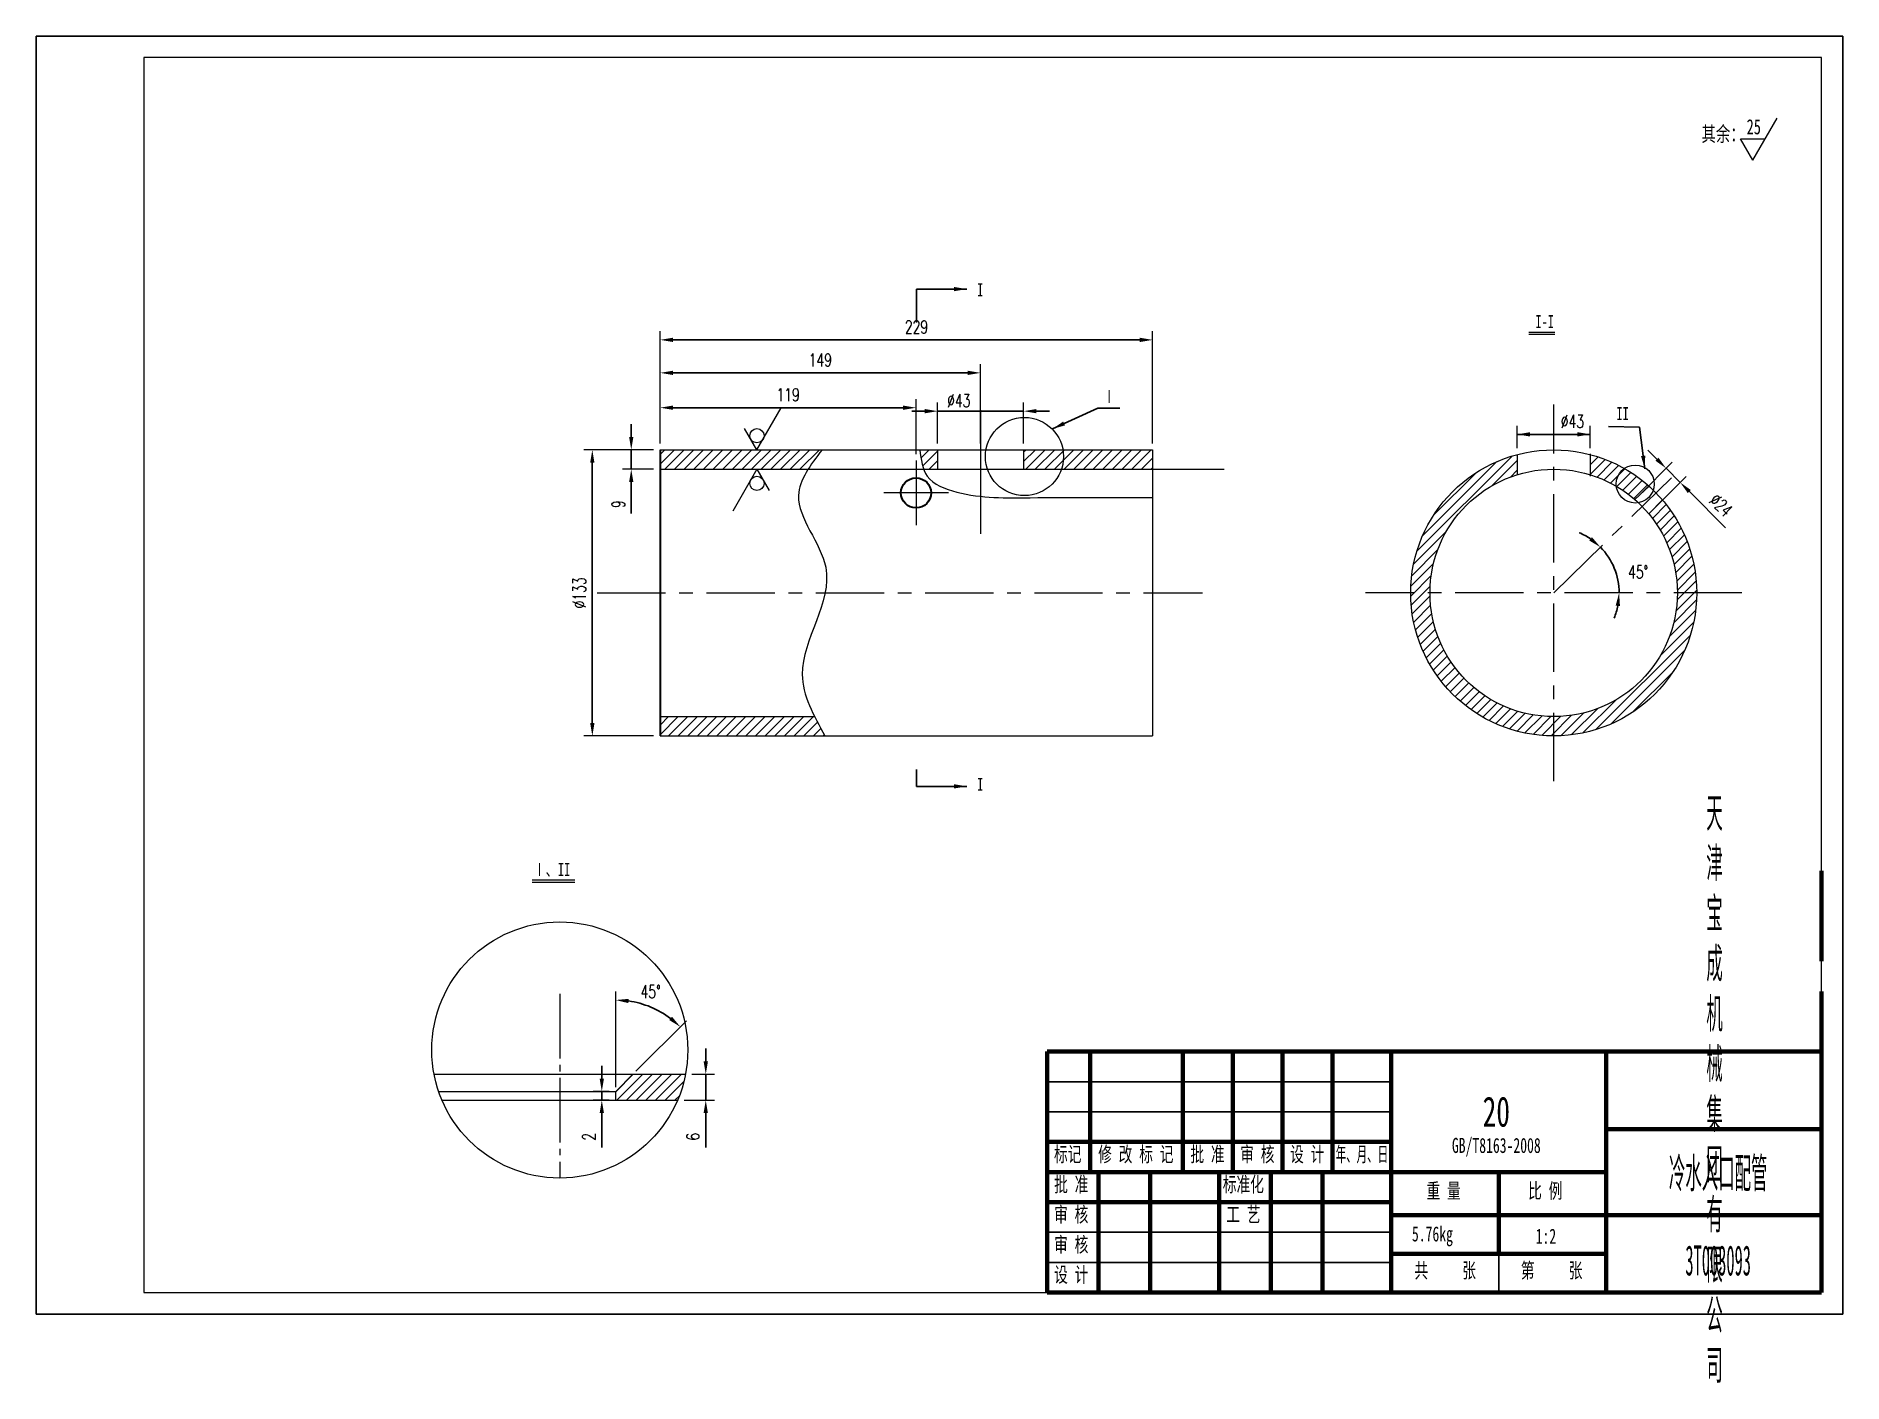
# Model space of a CAD drawing. Header units: millimetres. Extents: x 0 to 840, y -32 to 594.
import ezdxf

# ---------------------------------------------------------------- set-up
doc = ezdxf.new("R2010")
doc.units = ezdxf.units.MM
doc.header["$PDSIZE"] = -3
for name, pattern in [('CENTER', [50.8, 31.75, -6.35, 6.35, -6.35]), ('EB_DASH', [6, 3, -3]), ('EB_DASHDOT', [39, 30, -3, 3, -3])]:
    doc.linetypes.add(name, pattern=pattern)
doc.layers.get('0').update_dxf_attribs({"lineweight": 0})
for name, color, linetype, lineweight in [('CEN', 1, 'EB_DASHDOT', 15), ('中心线', 1, 'CENTER', 9), ('尺寸线', 4, 'Continuous', 9), ('标注线', 4, 'Continuous', 5), ('点划线', 1, 'EB_DASHDOT', 5), ('粗线', 7, 'Continuous', 15), ('虚线', 2, 'EB_DASH', 5)]:
    doc.layers.add(name, color=color, linetype=linetype, lineweight=lineweight)
doc.layers.add('边框', color=7, linetype='Continuous', plot=False)
doc.styles.get("Standard").update_dxf_attribs({"font": 'romans.shx', "width": 0.7, "height": 6})
doc.styles.add('TextStyle1', font='simfang_0.ttf', dxfattribs={"width": 0.510669})
doc.styles.add('UserTxtStyle4', font='simfang_0.ttf', dxfattribs={"width": 0.667})
doc.styles.add('机械', font='simfang_0.ttf', dxfattribs={"width": 0.4})
doc.styles.add('标准', font='simsun.ttc', dxfattribs={"width": 0.667})
doc.dimstyles.new('副本标准', dxfattribs={"dimscale": 2, "dimtxt": 3, "dimasz": 3, "dimexe": 2, "dimexo": 1, "dimgap": 1, "dimtad": 1, "dimtih": 1, "dimtoh": 1, "dimdec": 1, "dimzin": 12, "dimdsep": 46, "dimtxsty": 'Standard', "dimcen": 0, "dimdle": 6, "dimclrd": 256, "dimclre": 256, "dimclrt": 256, "dimadec": 1, "dimazin": 3, "dimtfac": 1, "dimtdec": 1, "dimtmove": 2, "dimatfit": 0, "dimfxl": 0, "dimtolj": 1, "dimtzin": 0, "dimlwe": -1, "dimarcsym": 0})
doc.dimstyles.new('标准', dxfattribs={"dimscale": 2, "dimtxt": 3, "dimasz": 3, "dimexe": 2, "dimexo": 1.5, "dimgap": 1.5, "dimtad": 1, "dimdec": 1, "dimzin": 12, "dimdsep": 46, "dimtxsty": 'Standard', "dimcen": 0, "dimdle": 6, "dimclrd": 256, "dimclre": 256, "dimclrt": 256, "dimadec": 1, "dimazin": 3, "dimtfac": 1, "dimtdec": 1, "dimtmove": 0, "dimatfit": 0, "dimfxl": 0, "dimtolj": 1, "dimtzin": 0, "dimlwe": -1, "dimarcsym": 0})

# ---------------------------------------------------------------- blocks, each defined once
blk = doc.blocks.new('CAXBLOCK70', base_point=(25, -87.5))
at = {"layer": '粗线', "color": 0, "linetype": 'Continuous', "lineweight": 70}
for p, q in [((205, -87.5), (205, -73.5)), ((205, -73.5), (205, -87.5))]:
    blk.add_line(p, q, dxfattribs=at)
blk = doc.blocks.new('*D90')
at = {"layer": 'Defpoints', "color": 0}
for p in [(258.59, 401.71), (290.09, 401.71), (290.09, 268.71)]:
    blk.add_point(p, dxfattribs=at)
at = {"layer": '尺寸线'}
for p, q in [((287.09, 401.71), (254.59, 401.71)), ((287.09, 268.71), (254.59, 268.71))]:
    blk.add_line(p, q, dxfattribs=at)
at = {"layer": '尺寸线', "lineweight": -2}
blk.add_line((258.59, 274.71), (258.59, 395.71), dxfattribs=at)
at = {"layer": '尺寸线'}
for points in [[(257.59, 395.71), (259.59, 395.71), (258.59, 401.71)], [(257.59, 274.71), (259.59, 274.71), (258.59, 268.71)]]:
    blk.add_solid(points, dxfattribs=at)
at = {"layer": '尺寸线', "insert": (252.59, 335.21), "char_height": 6, "attachment_point": 5, "rotation": 90}
blk.add_mtext('\\A1;%%C133', dxfattribs=at)
blk = doc.blocks.new('*D116')
at = {"layer": 'Defpoints', "linetype": 'ByBlock'}
for p in [(290.09, 401.71), (519.09, 401.71)]:
    blk.add_point(p, dxfattribs=at)
at = {"layer": '尺寸线', "linetype": 'ByBlock'}
for p, q in [((290.09, 404.71), (290.09, 456.82)), ((519.09, 404.71), (519.09, 456.82))]:
    blk.add_line(p, q, dxfattribs=at)
at = {"layer": '尺寸线', "linetype": 'ByBlock', "lineweight": -2}
blk.add_line((296.09, 452.82), (513.09, 452.82), dxfattribs=at)
at = {"layer": '尺寸线', "linetype": 'ByBlock'}
for points in [[(290.09, 452.82), (296.09, 451.82), (296.09, 453.82)], [(519.09, 452.82), (513.09, 451.82), (513.09, 453.82)]]:
    blk.add_solid(points, dxfattribs=at)
at = {"layer": '尺寸线', "linetype": 'ByBlock', "insert": (409.31, 458.82), "char_height": 6, "attachment_point": 5}
blk.add_mtext('\\A1;229', dxfattribs=at)
blk = doc.blocks.new('*D113')
at = {"layer": 'Defpoints', "linetype": 'ByBlock'}
for p in [(290.09, 401.71), (409.09, 396.75)]:
    blk.add_point(p, dxfattribs=at)
at = {"layer": '尺寸线', "linetype": 'ByBlock'}
for p, q in [((290.09, 404.71), (290.09, 425.29)), ((409.09, 399.75), (409.09, 425.29))]:
    blk.add_line(p, q, dxfattribs=at)
at = {"layer": '尺寸线', "linetype": 'ByBlock', "lineweight": -2}
blk.add_line((296.09, 421.29), (403.09, 421.29), dxfattribs=at)
at = {"layer": '尺寸线', "linetype": 'ByBlock'}
for points in [[(290.09, 421.29), (296.09, 420.29), (296.09, 422.29)], [(409.09, 421.29), (403.09, 420.29), (403.09, 422.29)]]:
    blk.add_solid(points, dxfattribs=at)
at = {"layer": '尺寸线', "linetype": 'ByBlock', "insert": (349.59, 427.29), "char_height": 6, "attachment_point": 5}
blk.add_mtext('\\A1;119', dxfattribs=at)
blk = doc.blocks.new('*D97')
at = {"layer": 'Defpoints', "color": 0}
for p in [(290.09, 401.71), (276.68, 392.71), (290.09, 392.71)]:
    blk.add_point(p, dxfattribs=at)
at = {"layer": '尺寸线', "lineweight": -2}
for p, q in [((276.68, 407.71), (276.68, 413.71)), ((276.68, 401.71), (276.68, 392.71)), ((276.68, 386.71), (276.68, 372.11))]:
    blk.add_line(p, q, dxfattribs=at)
at = {"layer": '尺寸线'}
for p, q in [((287.09, 401.71), (272.68, 401.71)), ((287.09, 392.71), (272.68, 392.71))]:
    blk.add_line(p, q, dxfattribs=at)
for points in [[(275.68, 407.71), (277.68, 407.71), (276.68, 401.71)], [(275.68, 386.71), (277.68, 386.71), (276.68, 392.71)]]:
    blk.add_solid(points, dxfattribs=at)
at = {"layer": '尺寸线', "insert": (270.68, 376.41), "char_height": 6, "attachment_point": 5, "rotation": 90}
blk.add_mtext('\\A1;9', dxfattribs=at)
blk = doc.blocks.new('*D104')
at = {"layer": 'Defpoints', "color": 0}
for p in [(760.28, 388.69), (732.01, 350.21), (618.02, 335.21), (705.56, 335.21), (793.09, 335.21)]:
    blk.add_point(p, dxfattribs=at)
at = {"layer": '尺寸线', "lineweight": -2}
for start, end in [(55.66156, 66.98464), (0, 44.33847), (337.35383, 348.67691)]:
    blk.add_arc((705.56, 335.21), 30.41, start, end, dxfattribs=at)
at = {"layer": '尺寸线'}
for points in [[(723.35, 361.08), (722.07, 359.55), (727.31, 356.46)], [(734.38, 329.34), (736.37, 329.14), (735.97, 335.21)]]:
    blk.add_solid(points, dxfattribs=at)
at = {"layer": '尺寸线', "insert": (744.83, 344.89), "char_height": 6, "attachment_point": 5}
blk.add_mtext('\\A1;45%%d', dxfattribs=at)
blk = doc.blocks.new('*D105')
at = {"layer": 'Defpoints', "color": 0, "linetype": 'Continuous'}
for p in [(290.71, 140.25), (277.45, 111.43), (269.45, 103.43), (269.45, 103.43), (269.45, 99.43)]:
    blk.add_point(p, dxfattribs=at)
at = {"layer": '尺寸线', "linetype": 'Continuous'}
for p, q in [((269.45, 105.43), (269.45, 149.95)), ((278.87, 112.85), (302.34, 136.32))]:
    blk.add_line(p, q, dxfattribs=at)
at = {"layer": '尺寸线', "linetype": 'Continuous', "lineweight": -2}
blk.add_arc((269.45, 103.43), 42.51, 53.09286, 81.90714, dxfattribs=at)
at = {"layer": '尺寸线', "linetype": 'Continuous'}
for points in [[(275.37, 144.53), (275.51, 146.52), (269.45, 145.95)], [(295.64, 138.18), (294.33, 136.67), (299.52, 133.5)]]:
    blk.add_solid(points, dxfattribs=at)
at = {"layer": '尺寸线', "linetype": 'Continuous', "lineweight": 9, "insert": (285.72, 149.84), "char_height": 6, "attachment_point": 5}
blk.add_mtext('\\A1;45{%%D}', dxfattribs=at)
blk = doc.blocks.new('*D114')
at = {"layer": 'Defpoints', "linetype": 'ByBlock'}
for p in [(290.09, 401.71), (439.09, 401.71)]:
    blk.add_point(p, dxfattribs=at)
at = {"layer": '尺寸线', "linetype": 'ByBlock'}
for p, q in [((290.09, 404.71), (290.09, 441.49)), ((439.09, 404.71), (439.09, 441.49))]:
    blk.add_line(p, q, dxfattribs=at)
at = {"layer": '尺寸线', "linetype": 'ByBlock', "lineweight": -2}
blk.add_line((296.09, 437.49), (433.09, 437.49), dxfattribs=at)
at = {"layer": '尺寸线', "linetype": 'ByBlock'}
for points in [[(290.09, 437.49), (296.09, 436.49), (296.09, 438.49)], [(439.09, 437.49), (433.09, 436.49), (433.09, 438.49)]]:
    blk.add_solid(points, dxfattribs=at)
at = {"layer": '尺寸线', "linetype": 'ByBlock', "insert": (364.59, 443.49), "char_height": 6, "attachment_point": 5}
blk.add_mtext('\\A1;149', dxfattribs=at)
blk = doc.blocks.new('*D135')
at = {"layer": 'Defpoints', "linetype": 'ByBlock'}
for p in [(688.56, 399.5), (722.56, 399.5)]:
    blk.add_point(p, dxfattribs=at)
at = {"layer": '尺寸线', "linetype": 'ByBlock'}
for p, q in [((688.56, 402.5), (688.56, 412.91)), ((722.56, 402.5), (722.56, 412.91))]:
    blk.add_line(p, q, dxfattribs=at)
at = {"layer": '尺寸线', "linetype": 'ByBlock', "lineweight": -2}
for p, q in [((688.56, 408.91), (722.56, 408.91)), ((688.56, 399.5), (688.56, 399.5))]:
    blk.add_line(p, q, dxfattribs=at)
at = {"layer": '尺寸线', "linetype": 'ByBlock'}
for points in [[(688.56, 408.91), (694.56, 407.91), (694.56, 409.91)], [(722.56, 408.91), (716.56, 407.91), (716.56, 409.91)]]:
    blk.add_solid(points, dxfattribs=at)
at = {"layer": '尺寸线', "linetype": 'ByBlock', "insert": (714.27, 414.91), "char_height": 6, "attachment_point": 5}
blk.add_mtext('%%C43', dxfattribs=at)
blk = doc.blocks.new('*D141')
at = {"layer": 'Defpoints', "linetype": 'ByBlock'}
for p in [(419.09, 401.71), (459.09, 401.71)]:
    blk.add_point(p, dxfattribs=at)
at = {"layer": '尺寸线', "linetype": 'ByBlock'}
for p, q in [((419.09, 404.71), (419.09, 423.68)), ((459.09, 404.71), (459.09, 423.68))]:
    blk.add_line(p, q, dxfattribs=at)
at = {"layer": '尺寸线', "linetype": 'ByBlock', "lineweight": -2}
for p, q in [((413.09, 419.68), (407.09, 419.68)), ((419.09, 419.68), (459.09, 419.68)), ((471.09, 419.68), (465.09, 419.68)), ((419.09, 401.71), (419.09, 401.71))]:
    blk.add_line(p, q, dxfattribs=at)
at = {"layer": '尺寸线', "linetype": 'ByBlock'}
for points in [[(419.09, 419.68), (413.09, 418.68), (413.09, 420.68)], [(459.09, 419.68), (465.09, 418.68), (465.09, 420.68)]]:
    blk.add_solid(points, dxfattribs=at)
at = {"layer": '尺寸线', "linetype": 'ByBlock', "insert": (428.97, 424.61), "char_height": 6, "attachment_point": 5}
blk.add_mtext('%%C43', dxfattribs=at)
blk = doc.blocks.new('*D127')
at = {"layer": 'Defpoints', "linetype": 'ByBlock'}
for p in [(269.45, 103.43), (269.45, 99.43)]:
    blk.add_point(p, dxfattribs=at)
at = {"layer": '尺寸线', "linetype": 'ByBlock', "lineweight": -2}
for p, q in [((262.99, 109.43), (262.99, 115.43)), ((262.99, 103.43), (262.99, 99.43)), ((269.45, 103.43), (269.45, 103.43)), ((262.99, 77.44), (262.99, 93.43))]:
    blk.add_line(p, q, dxfattribs=at)
at = {"layer": '尺寸线', "linetype": 'ByBlock'}
for p, q in [((266.45, 103.43), (258.99, 103.43)), ((266.45, 99.43), (258.99, 99.43))]:
    blk.add_line(p, q, dxfattribs=at)
for points in [[(262.99, 103.43), (261.99, 109.43), (263.99, 109.43)], [(262.99, 99.43), (261.99, 93.43), (263.99, 93.43)]]:
    blk.add_solid(points, dxfattribs=at)
at = {"layer": '尺寸线', "linetype": 'ByBlock', "insert": (256.99, 82.44), "char_height": 6, "attachment_point": 5, "rotation": 90}
blk.add_mtext('2', dxfattribs=at)
blk = doc.blocks.new('*D129')
at = {"layer": 'Defpoints', "linetype": 'ByBlock'}
for p in [(301.89, 111.43), (298.22, 99.43)]:
    blk.add_point(p, dxfattribs=at)
at = {"layer": '尺寸线', "linetype": 'ByBlock', "lineweight": -2}
for p, q in [((311.33, 117.43), (311.33, 123.43)), ((301.89, 111.43), (301.89, 111.43)), ((311.33, 111.43), (311.33, 99.43)), ((311.33, 77.44), (311.33, 93.43))]:
    blk.add_line(p, q, dxfattribs=at)
at = {"layer": '尺寸线', "linetype": 'ByBlock'}
for p, q in [((304.89, 111.43), (315.33, 111.43)), ((301.22, 99.43), (315.33, 99.43))]:
    blk.add_line(p, q, dxfattribs=at)
for points in [[(311.33, 111.43), (310.33, 117.43), (312.33, 117.43)], [(311.33, 99.43), (310.33, 93.43), (312.33, 93.43)]]:
    blk.add_solid(points, dxfattribs=at)
at = {"layer": '尺寸线', "linetype": 'ByBlock', "insert": (305.33, 82.44), "char_height": 6, "attachment_point": 5, "rotation": 90}
blk.add_mtext('6', dxfattribs=at)
blk = doc.blocks.new('*D137')
at = {"layer": 'Defpoints', "linetype": 'ByBlock'}
for p in [(743.41, 378.72), (749.99, 372.15)]:
    blk.add_point(p, dxfattribs=at)
at = {"layer": '尺寸线', "linetype": 'ByBlock'}
for p, q in [((745.53, 380.84), (760.63, 395.94)), ((752.11, 374.27), (767.2, 389.36))]:
    blk.add_line(p, q, dxfattribs=at)
at = {"layer": '尺寸线', "linetype": 'ByBlock', "lineweight": -2}
for p, q in [((753.56, 397.35), (749.31, 401.59)), ((757.8, 393.11), (764.38, 386.53)), ((743.41, 378.72), (743.41, 378.72)), ((785.45, 365.46), (768.62, 382.29))]:
    blk.add_line(p, q, dxfattribs=at)
at = {"layer": '尺寸线', "linetype": 'ByBlock'}
for points in [[(757.8, 393.11), (752.85, 396.65), (754.26, 398.06)], [(764.38, 386.53), (767.91, 381.58), (769.33, 383)]]:
    blk.add_solid(points, dxfattribs=at)
at = {"layer": '尺寸线', "linetype": 'ByBlock', "insert": (783.4, 376), "char_height": 6, "attachment_point": 5, "rotation": 315}
blk.add_mtext('%%C24', dxfattribs=at)

msp = doc.modelspace()

# ---------------------------------------------------------------- hatches: boundary and pattern name
at = {"layer": '尺寸线'}
h = msp.add_hatch(dxfattribs=at)
h.set_pattern_fill('ANSI31', color=256, style=0)
h.set_pattern_definition([(45, (-829.321, 70.339), (-2.245064, 2.245064), [])])
edge = h.paths.add_edge_path()
edge.add_spline(control_points=[(359.05, 392.86), (360.91, 395.82), (363.15, 398.76), (365.38, 401.71)], knot_values=[130.995593, 130.995593, 130.995593, 130.995593, 141.022033, 141.022033, 141.022033, 141.022033], weights=[1, 1, 1, 1], degree=3, periodic=0)
edge.add_line((365.38, 401.71), (290.09, 401.71))
edge.add_line((290.09, 401.71), (290.09, 392.71))
edge.add_line((290.09, 392.71), (359.05, 392.86))
edge = h.paths.add_edge_path()
edge.add_spline(control_points=[(366.75, 268.71), (365.09, 271.69), (363.43, 274.67), (361.92, 277.71)], knot_values=[0, 0, 0, 0, 9.636246, 9.636246, 9.636246, 9.636246], weights=[1, 1, 1, 1], degree=3, periodic=0)
edge.add_line((361.92, 277.71), (290.09, 277.71))
edge.add_line((290.09, 277.71), (290.09, 268.71))
edge.add_line((290.09, 268.71), (366.75, 268.71))
h = msp.add_hatch(dxfattribs=at)
h.set_pattern_fill('ANSI31', color=256, style=0)
edge = h.paths.add_edge_path()
edge.add_line((419.09, 392.71), (419.09, 401.71))
edge.add_line((419.09, 401.71), (410.84, 401.71))
edge.add_spline(control_points=[(410.84, 401.71), (411.24, 398.56), (411.63, 395.42), (412.63, 392.71)], knot_values=[0, 0, 0, 0, 8.881609, 8.881609, 8.881609, 8.881609], weights=[1, 1, 1, 1], degree=3, periodic=0)
edge.add_line((412.63, 392.71), (419.09, 392.71))
h.paths.add_polyline_path([(519.09, 392.71), (519.09, 401.71), (459.09, 401.71), (459.09, 392.71)])
h = msp.add_hatch(dxfattribs=at)
h.set_pattern_fill('ANSI31', color=256, style=0)
h.paths.add_polyline_path([(743.29, 378.6), (749.92, 384.75, 0.118817), (722.46, 399.48), (722.54, 390.14, -0.104338)])
h.paths.add_polyline_path([(739.03, 349.39), (739.03, 340.39), (747.91, 340.39), (747.91, 349.39)], flags=8)
h.paths.add_polyline_path([(648.06, 335.21, -0.328799), (688.56, 390.14), (688.56, 399.5, 0.340372), (639.06, 335.21)])
h.paths.add_polyline_path([(739.03, 349.39), (739.03, 340.39), (747.91, 340.39), (747.91, 349.39)], flags=8)
h.paths.add_polyline_path([(739.03, 349.39), (739.03, 340.39), (747.91, 340.39), (747.91, 349.39)], flags=8)
h.paths.add_polyline_path([(739.03, 349.39), (739.03, 340.39), (747.91, 340.39), (747.91, 349.39)], flags=8)
h.paths.add_polyline_path([(739.03, 349.39), (739.03, 340.39), (747.91, 340.39), (747.91, 349.39)], flags=8)
h.paths.add_polyline_path([(739.03, 349.39), (739.03, 340.39), (747.91, 340.39), (747.91, 349.39)], flags=8)
h.paths.add_polyline_path([(739.03, 349.39), (739.03, 340.39), (747.91, 340.39), (747.91, 349.39)], flags=8)
h.paths.add_polyline_path([(739.03, 349.39), (739.03, 340.39), (747.91, 340.39), (747.91, 349.39)], flags=8)
h.paths.add_polyline_path([(781.79, 383.97), (775.43, 377.6), (782.89, 370.14), (789.26, 376.5)], flags=8)
h.paths.add_polyline_path([(739.03, 349.39), (739.03, 340.39), (747.91, 340.39), (747.91, 349.39)], flags=8)
h.paths.add_polyline_path([(772.06, 335.21, 0.178651), (756.11, 378.41), (749.81, 371.93, -0.174916), (763.06, 335.21)])
h.paths.add_polyline_path([(739.03, 349.39), (739.03, 340.39), (747.91, 340.39), (747.91, 349.39)], flags=8)
h.paths.add_polyline_path([(739.03, 349.39), (739.03, 340.39), (747.91, 340.39), (747.91, 349.39)], flags=8)
h.paths.add_polyline_path([(739.03, 349.39), (739.03, 340.39), (747.91, 340.39), (747.91, 349.39)], flags=8)
h.paths.add_polyline_path([(739.03, 349.39), (739.03, 340.39), (747.91, 340.39), (747.91, 349.39)], flags=8)
h.paths.add_polyline_path([(739.03, 349.39), (739.03, 340.39), (747.91, 340.39), (747.91, 349.39)], flags=8)
h.paths.add_polyline_path([(739.03, 349.39), (739.03, 340.39), (747.91, 340.39), (747.91, 349.39)], flags=8)
h.paths.add_polyline_path([(739.03, 349.39), (739.03, 340.39), (747.91, 340.39), (747.91, 349.39)], flags=8)
h.paths.add_polyline_path([(781.79, 383.97), (775.43, 377.6), (782.89, 370.14), (789.26, 376.5)], flags=8)
h.paths.add_polyline_path([(739.03, 349.39), (739.03, 340.39), (747.91, 340.39), (747.91, 349.39)], flags=8)
h.paths.add_polyline_path([(772.06, 335.21), (763.06, 335.21, -0.414214), (705.56, 277.76), (705.56, 268.71, 0.414214)])
h.paths.add_polyline_path([(739.03, 349.39), (739.03, 340.39), (747.91, 340.39), (747.91, 349.39)], flags=8)
h.paths.add_polyline_path([(739.03, 349.39), (739.03, 340.39), (747.91, 340.39), (747.91, 349.39)], flags=8)
h.paths.add_polyline_path([(739.03, 349.39), (739.03, 340.39), (747.91, 340.39), (747.91, 349.39)], flags=8)
h.paths.add_polyline_path([(739.03, 349.39), (739.03, 340.39), (747.91, 340.39), (747.91, 349.39)], flags=8)
h.paths.add_polyline_path([(739.03, 349.39), (739.03, 340.39), (747.91, 340.39), (747.91, 349.39)], flags=8)
h.paths.add_polyline_path([(739.03, 349.39), (739.03, 340.39), (747.91, 340.39), (747.91, 349.39)], flags=8)
h.paths.add_polyline_path([(739.03, 349.39), (739.03, 340.39), (747.91, 340.39), (747.91, 349.39)], flags=8)
h.paths.add_polyline_path([(781.79, 383.97), (775.43, 377.6), (782.89, 370.14), (789.26, 376.5)], flags=8)
h.paths.add_polyline_path([(739.03, 349.39), (739.03, 340.39), (747.91, 340.39), (747.91, 349.39)], flags=8)
h.paths.add_polyline_path([(705.56, 268.76), (705.56, 277.71, -0.414214), (648.06, 335.21), (639.06, 335.21, 0.414214)])
h.paths.add_polyline_path([(739.03, 349.39), (739.03, 340.39), (747.91, 340.39), (747.91, 349.39)], flags=8)
h.paths.add_polyline_path([(739.03, 349.39), (739.03, 340.39), (747.91, 340.39), (747.91, 349.39)], flags=8)
h.paths.add_polyline_path([(739.03, 349.39), (739.03, 340.39), (747.91, 340.39), (747.91, 349.39)], flags=8)
h.paths.add_polyline_path([(739.03, 349.39), (739.03, 340.39), (747.91, 340.39), (747.91, 349.39)], flags=8)
h.paths.add_polyline_path([(739.03, 349.39), (739.03, 340.39), (747.91, 340.39), (747.91, 349.39)], flags=8)
h.paths.add_polyline_path([(739.03, 349.39), (739.03, 340.39), (747.91, 340.39), (747.91, 349.39)], flags=8)
h.paths.add_polyline_path([(739.03, 349.39), (739.03, 340.39), (747.91, 340.39), (747.91, 349.39)], flags=8)
h.paths.add_polyline_path([(781.79, 383.97), (775.43, 377.6), (782.89, 370.14), (789.26, 376.5)], flags=8)
h.paths.add_polyline_path([(739.03, 349.39), (739.03, 340.39), (747.91, 340.39), (747.91, 349.39)], flags=8)
h = msp.add_hatch(dxfattribs=at)
h.set_pattern_fill('ANSI31', color=256, style=0)
h.paths.add_polyline_path([(298.21, 99.41, 0.05298), (301.89, 111.43), (277.45, 111.43), (269.45, 103.43), (269.45, 99.43)])
h.paths.add_polyline_path([(300.83, 79.74), (309.83, 79.74), (309.83, 84.56), (300.83, 84.56)], flags=8)
h.paths.add_polyline_path([(252.49, 79.53), (261.49, 79.53), (261.49, 84.5), (252.49, 84.5)], flags=8)
h.paths.add_polyline_path([(279.92, 154.34), (279.92, 145.34), (288.8, 145.34), (288.8, 154.34)], flags=8)

# ---------------------------------------------------------------- linework, layer by layer
at = {"linetype": 'Continuous', "lineweight": 35}
msp.add_line((290.09, 401.71), (290.09, 268.71), dxfattribs=at)
msp.add_circle((409.09, 381.69), 7, dxfattribs=at)
at = {"layer": 'CEN', "linetype": 'EB_DASHDOT', "lineweight": 15}
for p, q in [((409.09, 396.75), (409.09, 366.62)), ((424.16, 381.69), (394.02, 381.69)), ((243.45, 148.79), (243.45, 63.55))]:
    msp.add_line(p, q, dxfattribs=at)
at = {"layer": '中心线'}
for p, q in [((705.56, 247.68), (705.56, 422.74)), ((705.56, 335.21), (760.28, 388.69)), ((260.91, 335.21), (542.22, 335.21)), ((793.09, 335.21), (618.02, 335.21))]:
    msp.add_line(p, q, dxfattribs=at)
at = {"layer": '尺寸线'}
for p, q in [((693.98, 456.47), (706.09, 456.47)), ((693.98, 455.43), (706.09, 455.43)), ((419.09, 401.71), (419.09, 392.71)), ((419.09, 401.71), (459.09, 401.71)), ((439.09, 401.71), (459.09, 401.71)), ((459.09, 401.71), (459.09, 392.71)), ((688.56, 399.5), (688.56, 390.14)), ((722.46, 399.88), (722.54, 389.44)), ((230.58, 201.81), (250.41, 201.81)), ((230.58, 200.77), (250.49, 200.77))]:
    msp.add_line(p, q, dxfattribs=at)
at = {"layer": '尺寸线', "color": 1}
msp.add_line((439.09, 420.2), (439.09, 362.65), dxfattribs=at)
at = {"layer": '尺寸线'}
for centre, radius in [((459.5, 398.6), 18.16), ((335.14, 408.28), 3.29), ((335.14, 386.13), 3.29), ((743.47, 385.81), 8.83)]:
    msp.add_circle(centre, radius, dxfattribs=at)
at = {"layer": '尺寸线', "linetype": 'Continuous', "lineweight": 9}
msp.add_circle((243.45, 122.74), 59.52, dxfattribs=at)
at = {"layer": '尺寸线'}
for points in [[(365.38, 401.71), (354.47, 380.54), (367.09, 347.12), (356.17, 297.33), (366.75, 268.71)], [(410.84, 401.71), (414.32, 389.46), (427.99, 382.09), (462.19, 379.46), (519.09, 379.54)]]:
    msp.add_spline(points, degree=3, dxfattribs=at)
at = {"layer": '标注线'}
for p, q in [((798.13, 536.42), (809.4, 555.95)), ((792.4, 546.33), (803.85, 546.33)), ((798.13, 536.42), (792.4, 546.33)), ((335.14, 401.71), (346.41, 421.23)), ((335.14, 401.71), (329.41, 411.62)), ((335.14, 392.71), (323.86, 373.18)), ((335.14, 392.71), (340.86, 382.8))]:
    msp.add_line(p, q, dxfattribs=at)
at = {"layer": '点划线', "linetype": 'Continuous', "lineweight": 25}
for p, q in [((630, 108), (470, 108)), ((630, 94), (470, 94)), ((630, 38), (470, 38)), ((630, 24), (470, 24))]:
    msp.add_line(p, q, dxfattribs=at)
at = {"layer": '粗线'}
for p, q in [((830, 584), (50, 584)), ((50, 584), (50, 10)), ((830, 10), (830, 584)), ((290.09, 401.71), (519.09, 401.71)), ((519.09, 401.71), (519.09, 268.71)), ((290.09, 392.71), (552.36, 392.71)), ((743.29, 378.6), (749.92, 384.75)), ((749.81, 371.93), (756.11, 378.41)), ((290.09, 277.71), (361.92, 277.71)), ((290.09, 268.71), (519.09, 268.71)), ((50, 10), (830, 10))]:
    msp.add_line(p, q, dxfattribs=at)
at = {"layer": '粗线', "color": 0, "linetype": 'Continuous', "lineweight": 70}
for p, q in [((830, 192), (830, 206)), ((830, 178), (830, 192)), ((830, 164), (830, 178))]:
    msp.add_line(p, q, dxfattribs=at)
at = {"layer": '粗线', "linetype": 'Continuous', "lineweight": 70}
for p, q in [((470, 122), (830, 122)), ((470, 122), (470, 10)), ((490, 66), (490, 122)), ((533.17, 66), (533.17, 122)), ((556.33, 66), (556.33, 122)), ((579.5, 66), (579.5, 122)), ((602.67, 66), (602.67, 122)), ((630, 122), (630, 10)), ((730, 10), (730, 122)), ((830, 122), (830, 10)), ((830, 86), (730, 86)), ((630, 80), (470, 80)), ((730, 66), (470, 66)), ((494, 10), (494, 66)), ((518, 10), (518, 66)), ((550, 10), (550, 66)), ((574, 10), (574, 66)), ((598, 10), (598, 66)), ((680, 66), (680, 28)), ((630, 52), (470, 52)), ((730, 46), (630, 46)), ((830, 46), (730, 46)), ((730, 28), (630, 28)), ((830, 10), (470, 10))]:
    msp.add_line(p, q, dxfattribs=at)
at = {"layer": '粗线', "linetype": 'Continuous', "lineweight": 15}
for p, q in [((185.02, 111.43), (301.89, 111.43)), ((269.45, 103.43), (277.45, 111.43)), ((187.15, 103.43), (269.45, 103.43)), ((269.45, 99.43), (269.45, 103.43)), ((188.69, 99.43), (298.22, 99.43))]:
    msp.add_line(p, q, dxfattribs=at)
at = {"layer": '粗线'}
for radius in [66.5, 57.5]:
    msp.add_circle((705.56, 335.21), radius, dxfattribs=at)
at = {"layer": '虚线', "linetype": 'Continuous', "lineweight": 25}
msp.add_line((680, 28), (680, 10), dxfattribs=at)
at = {"layer": '边框', "linetype": 'Continuous', "lineweight": 25}
for p, q in [((0, 0), (0, 594)), ((0, 594), (840, 594)), ((840, 594), (840, 0)), ((840, 0), (0, 0))]:
    msp.add_line(p, q, dxfattribs=at)

# ---------------------------------------------------------------- block references
at = {"layer": '粗线', "color": 0, "linetype": 'ByBlock', "lineweight": -2, "xscale": 2.000000000000004, "yscale": 2.000000000000004, "zscale": 2.000000000000004}
msp.add_blockref('CAXBLOCK70', (470, 122), dxfattribs=at)

# ---------------------------------------------------------------- texts
at = {"layer": '尺寸线', "char_height": 6, "attachment_point": 1}
for s, insert, width in [('\\fSimSun|b0|i0|c134|p32;I', (437.52, 479.06), 20.323), ('\\fSimSun|b0|i0|c134|p32;I-I', (697.06, 464.32), 20.323), ('\\fSimSun|b0|i0|c134|p32;Ⅰ', (496.01, 429.53), 20.323), ('{\\fSimSun|b0|i0|c134|p32;II}', (734.73, 421.55), 20.323), ('\\fSimSun|b0|i0|c134|p32;I', (437.52, 249.21), 20.323), ('\\fSimSun|b0|i0|c134|p32;Ⅰ、II', (231.15, 209.65), 35.896)]:
    msp.add_mtext(s, dxfattribs=dict(at, insert=insert, width=width))
at = {"layer": '尺寸线', "insert": (744.83, 344.89), "char_height": 6, "attachment_point": 5}
msp.add_mtext('\\A1;45%%d', dxfattribs=at)
msp.add_mtext('\\A1;45%%d', dxfattribs=at)
msp.add_mtext('\\A1;45%%d', dxfattribs=at)
msp.add_mtext('\\A1;45%%d', dxfattribs=at)
msp.add_mtext('\\A1;45%%d', dxfattribs=at)
msp.add_mtext('\\A1;45%%d', dxfattribs=at)
msp.add_mtext('\\A1;45%%d', dxfattribs=at)
at = {"layer": '标注线', "char_height": 7, "attachment_point": 1}
for s, insert, width in [('{\\fSimSun|b0|i0|c134|p2;25}', (795.25, 555.38), 10.6386), ('\\fSimSun|b0|i0|c134|p2;其余：', (774.29, 552.04), 78.2948)]:
    msp.add_mtext(s, dxfattribs=dict(at, insert=insert, width=width))
at = {"layer": '标注线', "char_height": 14, "attachment_point": 5, "style": '机械'}
for s, insert, width in [('\\H1x;天津宝成机械集团有限公司', (780.34, 104.08), 1), ('\\fSimSun|b0|i0|c134|p0;\\H1x;冷水入口配管', (782.03, 64.82), 83.8756), ('\\fSimSun|b0|i0|c134|p0;\\H1x;3T003093', (782.03, 24.82), 111.1435)]:
    msp.add_mtext(s, dxfattribs=dict(at, insert=insert, width=width))
at = {"layer": '标注线', "attachment_point": 5, "style": '标准'}
for s, insert, char_height in [('\\H1x;20', (678.88, 93.99), 14), ('\\H1x;GB/T8163-2008', (678.88, 77.53), 7), ('5.76kg', (649.18, 36.11), 7), ('1:2', (701.94, 36.11), 7)]:
    msp.add_mtext(s, dxfattribs=dict(at, insert=insert, char_height=char_height))
at = {"layer": '粗线', "char_height": 7, "attachment_point": 1}
for s, insert, style in [('\\fFangSong_GB2312|b0|i0|p34;标记', (473.25, 77.8), 'UserTxtStyle4'), ('{\\fFangSong_GB2312|b0|i0|c134|p34;修 改 标 记}', (493.77, 77.8), 'UserTxtStyle4'), ('{\\fFangSong_GB2312|b0|i0|c134|p34;批 准}', (536.65, 77.8), 'UserTxtStyle4'), ('{\\fFangSong_GB2312|b0|i0|c134|p34;审 核}', (559.82, 77.8), 'UserTxtStyle4'), ('{\\fFangSong_GB2312|b0|i0|c134|p34;设 计}', (582.99, 77.8), 'UserTxtStyle4'), ('\\fFangSong_GB2312|b0|i0|p34;年、月、日', (604.2, 77.8), 'TextStyle1'), ('{\\fFangSong_GB2312|b0|i0|c134|p50;批 准}', (473.3, 63.8), 'UserTxtStyle4'), ('\\fFangSong_GB2312|b0|i0|p34;标准化', (551.71, 63.8), 'UserTxtStyle4'), ('\\fFangSong_GB2312|b0|i0|p34;重 量', (646.43, 60.8), 'UserTxtStyle4'), ('\\fFangSong_GB2312|b0|i0|p34;比 例', (693.68, 60.8), 'UserTxtStyle4'), ('{\\fFangSong_GB2312|b0|i0|c134|p50;审 核}', (473.3, 49.8), 'UserTxtStyle4'), ('{\\fFangSong_GB2312|b0|i0|c134|p34;工 艺}', (553.3, 49.8), 'UserTxtStyle4'), ('{\\fFangSong_GB2312|b0|i0|c134|p34;审 核}', (473.3, 35.8), 'UserTxtStyle4'), ('{\\fFangSong_GB2312|b0|i0|c134|p34;设 计}', (473.3, 21.8), 'UserTxtStyle4'), ('{\\fFangSong_GB2312|b0|i0|c134|p34;共     张}', (640.82, 23.8), 'UserTxtStyle4'), ('{\\fFangSong_GB2312|b0|i0|c134|p34;第     张}', (690.3, 23.8), 'UserTxtStyle4')]:
    msp.add_mtext(s, dxfattribs=dict(at, insert=insert, style=style))

# ---------------------------------------------------------------- dimensions: what is measured, and where the dimension line sits
at = {"layer": '尺寸线'}
for base, p2, picture, middle in [((519.09, 452.82), (519.09, 401.71), '*D116', (409.31, 452.82)), ((439.09, 437.49), (439.09, 401.71), '*D114', (364.59, 437.49))]:
    dim = msp.add_linear_dim(base=base, p1=(290.09, 401.71), p2=p2, dimstyle='标准', dxfattribs=at)
    dim.commit()
    dim.dimension.update_dxf_attribs({"geometry": picture, "text_midpoint": middle, "dimtype": 160})
dim = msp.add_linear_dim(base=(409.09, 421.29), p1=(290.09, 401.71), p2=(409.09, 396.75), angle=180, dimstyle='标准', dxfattribs=at)
dim.commit()
dim.dimension.update_dxf_attribs({"geometry": '*D113', "text_midpoint": (349.59, 421.29), "dimtype": 160})
for base, p1, p2, picture, middle in [((459.09, 419.68), (419.09, 401.71), (459.09, 401.71), '*D141', (428.97, 424.61)), ((722.56, 408.91), (688.56, 399.5), (722.56, 399.5), '*D135', (714.27, 414.91))]:
    dim = msp.add_linear_dim(base=base, p1=p1, p2=p2, text='%%C43', dimstyle='标准', override={"dimtmove": 2}, dxfattribs=at)
    dim.commit()
    dim.dimension.update_dxf_attribs({"geometry": picture, "text_midpoint": middle, "dimtype": 160})
dim = msp.add_linear_dim(base=(276.68, 392.71), p1=(290.09, 401.71), p2=(290.09, 392.71), angle=90, dimstyle='标准', dxfattribs=at)
dim.commit()
dim.dimension.update_dxf_attribs({"geometry": '*D97', "text_midpoint": (270.68, 376.41)})
for base, p1, p2, angle, text, picture, middle in [((258.59, 401.71), (290.09, 268.71), (290.09, 401.71), 90, '%%C<>', '*D90', (252.59, 335.21)), ((311.33, 99.43), (301.89, 111.43), (298.22, 99.43), 270, '6', '*D129', (305.33, 82.44)), ((262.99, 99.43), (269.45, 103.43), (269.45, 99.43), 90, '2', '*D127', (256.99, 82.44))]:
    dim = msp.add_linear_dim(base=base, p1=p1, p2=p2, angle=angle, text=text, dimstyle='标准', dxfattribs=at)
    dim.commit()
    dim.dimension.update_dxf_attribs({"geometry": picture, "text_midpoint": middle})
dim = msp.add_aligned_dim(p1=(743.41, 378.72), p2=(749.99, 372.15), distance=20.35, text='%%C24', dimstyle='标准', override={"dimatfit": 3}, dxfattribs=at)
dim.commit()
dim.dimension.update_dxf_attribs({"geometry": '*D137', "text_midpoint": (783.4, 376)})
dim = msp.add_angular_dim_2l(base=(732.01, 350.21), line1=((705.56, 335.21), (760.28, 388.69)), line2=((793.09, 335.21), (618.02, 335.21)), text='45%%d', dimstyle='副本标准', dxfattribs=at)
dim.commit()
dim.dimension.update_dxf_attribs({"geometry": '*D104', "text_midpoint": (744.83, 344.89), "dimtype": 162})
at = {"layer": '尺寸线', "linetype": 'Continuous', "lineweight": 9}
dim = msp.add_angular_dim_2l(base=(290.71, 140.25), line1=((269.45, 103.43), (277.45, 111.43)), line2=((269.45, 99.43), (269.45, 103.43)), text='45{%%D}', dimstyle='副本标准', dxfattribs=at)
dim.commit()
dim.dimension.update_dxf_attribs({"geometry": '*D105', "text_midpoint": (285.72, 149.84), "dimtype": 162})

# ---------------------------------------------------------------- leaders
at = {"layer": '尺寸线'}
for points in [[(432.77, 476.43), (409.31, 476.43), (409.31, 460.94)], [(472.48, 411.45), (493.61, 421.15), (503.79, 421.15)], [(747.92, 392.95), (745.4, 412.29), (731.05, 412.61)], [(432.77, 245.29), (409.31, 245.29), (409.31, 253.11)]]:
    msp.add_leader(points, dimstyle='标准', override={"dimgap": 1.5, "dimtad": 0}, dxfattribs=at)

doc.saveas('drawing.dxf')
